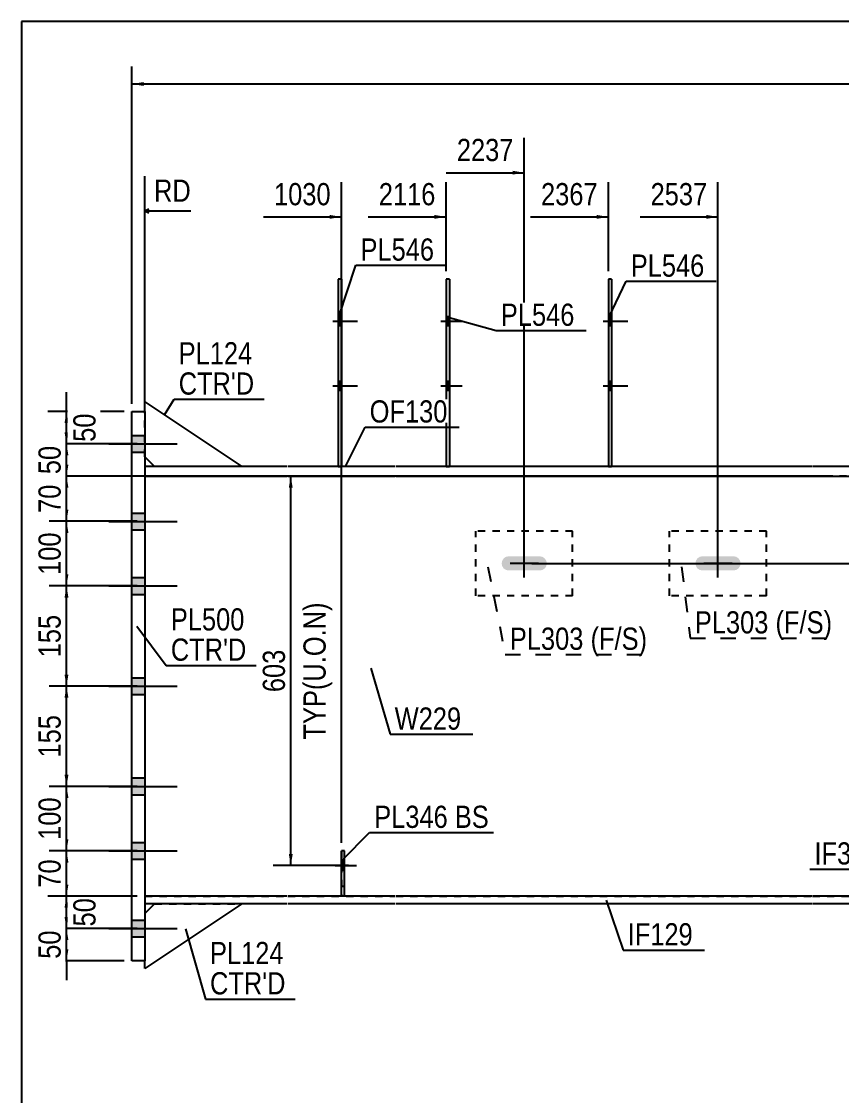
# Model space of a CAD drawing. Header units: millimetres. Extents: x -1017 to -614, y -185 to 92.
# Drawn here: x -1014.3 to -908.4, y -46.5 to 92 of the extents above; entities that cross this region are included whole.
import ezdxf

# ---------------------------------------------------------------- set-up
doc = ezdxf.new("R2010")
doc.units = ezdxf.units.MM
doc.linetypes.add('DXK_LINE_DOT1', pattern=[1.8814, 0.9407, -0.9407])
doc.linetypes.add('DXK_LINE_DOT2', pattern=[3.9198, 1.9599, -1.9599])
doc.styles.add('Arial Narrow', font='ARIALN.TTF', dxfattribs={"height": 0.2})

# ---------------------------------------------------------------- blocks, each defined once
blk = doc.blocks.new('Unknown-624476755-1210')
at = {"color": 5, "linetype": 'Continuous'}
for p, q in [((-614.26, 91.97), (-1014.26, 91.97)), ((-1014.26, 91.97), (-1014.26, -185.03))]:
    blk.add_line(p, q, dxfattribs=at)
blk = doc.blocks.new('Part-624476755-2159 - 1694')
at = {"color": 2, "linetype": 'Continuous'}
for p, q in [((-938.11, 58.75), (-938.53, 58.75)), ((-938.53, 58.75), (-938.53, 34.58)), ((-938.11, 58.75), (-938.11, 34.58))]:
    blk.add_line(p, q, dxfattribs=at)
at = {"color": 7, "linetype": 'DXK_LINE_DOT1'}
blk.add_line((-938.53, 34.58), (-938.11, 34.58), dxfattribs=at)
blk = doc.blocks.new('Part-624476755-1744 - 1694')
at = {"color": 2, "linetype": 'Continuous'}
for p, q in [((-980, 34.58), (-998.33, 34.58)), ((-998.33, 33.33), (-980, 33.33)), ((-966.07, 34.58), (-979.9, 34.58)), ((-979.9, 33.33), (-966.07, 33.33)), ((-912.3, 34.58), (-965.97, 34.58)), ((-965.97, 33.33), (-912.3, 33.33)), ((-890.67, 34.58), (-912.2, 34.58)), ((-912.2, 33.33), (-890.67, 33.33)), ((-876.74, 34.58), (-890.57, 34.58)), ((-890.57, 33.33), (-876.74, 33.33)), ((-863.05, 34.58), (-876.64, 34.58)), ((-876.64, 33.33), (-863.05, 33.33)), ((-857.12, 34.58), (-862.95, 34.58)), ((-862.95, 33.33), (-857.12, 33.33)), ((-857.12, 34.58), (-857.12, 33.33))]:
    blk.add_line(p, q, dxfattribs=at)
at = {"color": 7, "linetype": 'DXK_LINE_DOT1'}
blk.add_line((-998.33, 34.58), (-998.33, 33.33), dxfattribs=at)
blk = doc.blocks.new('Part-624476755-1793 - 1694')
at = {"color": 7, "linetype": 'DXK_LINE_DOT1'}
for p, q in [((-980, 33.33), (-998.33, 33.33)), ((-998.33, 33.33), (-998.33, -20.83)), ((-966.07, 33.33), (-979.9, 33.33)), ((-912.3, 33.33), (-965.97, 33.33)), ((-896.5, 33.33), (-912.2, 33.33)), ((-998.33, -20.83), (-980, -20.83)), ((-979.9, -20.83), (-966.07, -20.83)), ((-965.97, -20.83), (-912.3, -20.83)), ((-912.2, -20.83), (-896.5, -20.83))]:
    blk.add_line(p, q, dxfattribs=at)
at = {"color": 2, "linetype": 'Continuous'}
blk.add_line((-896.5, 33.33), (-896.5, -20.83), dxfattribs=at)
blk = doc.blocks.new('Part-624476755-2266 - 1694')
at = {"color": 2, "linetype": 'Continuous'}
for p, q in [((-985.83, -21.83), (-998.33, -30.17)), ((-997.08, -21.83), (-998.33, -23.08)), ((-998.33, -30.17), (-998.33, -29.17))]:
    blk.add_line(p, q, dxfattribs=at)
at = {"color": 7, "linetype": 'DXK_LINE_DOT1'}
blk.add_line((-997.08, -21.83), (-985.83, -21.83), dxfattribs=at)
blk = doc.blocks.new('Part-624476755-1859 - 1694')
at = {"color": 2, "linetype": 'Continuous'}
for p, q in [((-980, -20.83), (-998.33, -20.83)), ((-980, -21.83), (-998.33, -21.83)), ((-966.07, -20.83), (-979.9, -20.83)), ((-966.07, -21.83), (-979.9, -21.83)), ((-912.3, -20.83), (-965.97, -20.83)), ((-912.3, -21.83), (-965.97, -21.83)), ((-906.37, -20.83), (-912.2, -20.83)), ((-906.37, -21.83), (-912.2, -21.83)), ((-906.37, -20.83), (-906.37, -21.83))]:
    blk.add_line(p, q, dxfattribs=at)
blk = doc.blocks.new('Part-624476755-2232 - 1694')
at = {"color": 2, "linetype": 'Continuous'}
for p, q in [((-1000, 41.67), (-998.33, 41.67)), ((-1000, -29.17), (-1000, 41.67)), ((-998.33, 41.67), (-998.33, -29.17)), ((-998.33, -29.17), (-1000, -29.17))]:
    blk.add_line(p, q, dxfattribs=at)
blk = doc.blocks.new('Part-624476755-2065 - 1694')
at = {"color": 7, "linetype": 'DXK_LINE_DOT1'}
for p, q in [((-943.14, 26.25), (-955.64, 26.25)), ((-955.64, 17.92), (-955.64, 26.25)), ((-943.14, 17.92), (-943.14, 26.25)), ((-943.14, 17.92), (-955.64, 17.92))]:
    blk.add_line(p, q, dxfattribs=at)
blk = doc.blocks.new('Part-624476755-2075 - 1694')
at = {"color": 7, "linetype": 'DXK_LINE_DOT1'}
for p, q in [((-918.14, 26.25), (-930.64, 26.25)), ((-930.64, 17.92), (-930.64, 26.25)), ((-918.14, 17.92), (-918.14, 26.25)), ((-918.14, 17.92), (-930.64, 17.92))]:
    blk.add_line(p, q, dxfattribs=at)
blk = doc.blocks.new('Part-624476755-2117 - 1694')
at = {"color": 2, "linetype": 'Continuous'}
for p, q in [((-972.98, 58.75), (-973.4, 58.75)), ((-973.4, 58.75), (-973.4, 34.58)), ((-972.98, 58.75), (-972.98, 34.58))]:
    blk.add_line(p, q, dxfattribs=at)
at = {"color": 7, "linetype": 'DXK_LINE_DOT1'}
blk.add_line((-973.4, 34.58), (-972.98, 34.58), dxfattribs=at)
blk = doc.blocks.new('Part-624476755-2261 - 1694')
at = {"color": 2, "linetype": 'Continuous'}
for p, q in [((-998.33, 41.67), (-998.33, 42.92)), ((-998.33, 42.92), (-985.83, 34.58)), ((-997.08, 34.58), (-998.33, 35.83))]:
    blk.add_line(p, q, dxfattribs=at)
at = {"color": 7, "linetype": 'DXK_LINE_DOT1'}
for p, q in [((-998.33, 35.83), (-998.33, 41.67)), ((-985.83, 34.58), (-997.08, 34.58))]:
    blk.add_line(p, q, dxfattribs=at)
blk = doc.blocks.new('Part-624476755-2288 - 1694')
at = {"color": 2, "linetype": 'Continuous'}
for p, q in [((-972.98, -20.81), (-972.98, -14.97)), ((-972.57, -14.97), (-972.98, -14.97)), ((-972.57, -20.81), (-972.57, -14.97)), ((-972.98, -20.81), (-972.57, -20.81))]:
    blk.add_line(p, q, dxfattribs=at)
at = {"color": 7, "linetype": 'DXK_LINE_DOT1'}
blk.add_line((-972.98, -19.56), (-972.57, -19.56), dxfattribs=at)
blk = doc.blocks.new('Part-624476755-2310 - 1694')
at = {"color": 7, "linetype": 'DXK_LINE_DOT1'}
for p, q in [((-972.98, -14.97), (-972.98, -20.81)), ((-972.57, -14.97), (-972.98, -14.97)), ((-972.57, -20.81), (-972.57, -14.97)), ((-972.98, -20.81), (-972.57, -20.81))]:
    blk.add_line(p, q, dxfattribs=at)
blk = doc.blocks.new('Bolt-624476755-2373 - 1694')
at = {"linetype": 'Continuous'}
blk.add_hatch(color=3, dxfattribs=at).paths.add_polyline_path([(-952.23, 22.43), (-952.3, 22.08), (-952.23, 21.73), (-952.04, 21.43), (-951.74, 21.24), (-951.39, 21.17), (-947.39, 21.17), (-947.04, 21.24), (-946.74, 21.43), (-946.54, 21.73), (-946.47, 22.08), (-946.54, 22.43), (-946.74, 22.73), (-947.04, 22.93), (-947.39, 23), (-951.39, 23), (-951.74, 22.93), (-952.04, 22.73)])
at = {"color": 3, "linetype": 'Continuous'}
for p, q in [((-949.39, 20.25), (-949.39, 23.92)), ((-947.55, 22.08), (-951.22, 22.08))]:
    blk.add_line(p, q, dxfattribs=at)
blk = doc.blocks.new('Bolt-624476755-2374 - 1694')
at = {"linetype": 'Continuous'}
blk.add_hatch(color=3, dxfattribs=at).paths.add_polyline_path([(-927.23, 22.43), (-927.3, 22.08), (-927.23, 21.73), (-927.04, 21.43), (-926.74, 21.24), (-926.39, 21.17), (-922.39, 21.17), (-922.04, 21.24), (-921.74, 21.43), (-921.54, 21.73), (-921.47, 22.08), (-921.54, 22.43), (-921.74, 22.73), (-922.04, 22.93), (-922.39, 23), (-926.39, 23), (-926.74, 22.93), (-927.04, 22.73)])
at = {"color": 3, "linetype": 'Continuous'}
for p, q in [((-924.39, 20.25), (-924.39, 23.92)), ((-922.55, 22.08), (-926.22, 22.08))]:
    blk.add_line(p, q, dxfattribs=at)
blk = doc.blocks.new('Bolt-624476755-2379 - 1694')
at = {"linetype": 'Continuous'}
for points in [[(-972.98, 52.75), (-972.98, 53.91), (-973.4, 53.91), (-973.4, 52.75)], [(-972.98, 52.75), (-972.98, 53.91), (-973.4, 53.91), (-973.4, 52.75)], [(-972.98, 44.41), (-972.98, 45.58), (-973.4, 45.58), (-973.4, 44.41)], [(-972.98, 44.41), (-972.98, 45.58), (-973.4, 45.58), (-973.4, 44.41)]]:
    blk.add_hatch(color=3, dxfattribs=at).paths.add_polyline_path(points)
at = {"color": 3, "linetype": 'Continuous'}
for p, q in [((-974.07, 53.33), (-970.9, 53.33)), ((-974.07, 53.33), (-970.9, 53.33)), ((-973.4, 53.91), (-972.98, 53.91)), ((-973.4, 53.91), (-972.98, 53.91)), ((-973.4, 52.75), (-972.98, 52.75)), ((-973.4, 52.75), (-972.98, 52.75)), ((-974.07, 45), (-970.9, 45)), ((-974.07, 45), (-970.9, 45)), ((-973.4, 45.58), (-972.98, 45.58)), ((-973.4, 45.58), (-972.98, 45.58)), ((-973.4, 44.41), (-972.98, 44.41)), ((-973.4, 44.41), (-972.98, 44.41))]:
    blk.add_line(p, q, dxfattribs=at)
blk = doc.blocks.new('Bolt-624476755-2384 - 1694')
at = {"linetype": 'Continuous'}
for points in [[(-938.11, 52.75), (-938.11, 53.91), (-938.53, 53.91), (-938.53, 52.75)], [(-938.11, 52.75), (-938.11, 53.91), (-938.53, 53.91), (-938.53, 52.75)], [(-938.11, 44.41), (-938.11, 45.58), (-938.53, 45.58), (-938.53, 44.41)], [(-938.11, 44.41), (-938.11, 45.58), (-938.53, 45.58), (-938.53, 44.41)]]:
    blk.add_hatch(color=3, dxfattribs=at).paths.add_polyline_path(points)
at = {"color": 3, "linetype": 'Continuous'}
for p, q in [((-939.2, 53.33), (-936.03, 53.33)), ((-939.2, 53.33), (-936.03, 53.33)), ((-938.53, 53.91), (-938.11, 53.91)), ((-938.53, 53.91), (-938.11, 53.91)), ((-938.53, 52.75), (-938.11, 52.75)), ((-938.53, 52.75), (-938.11, 52.75)), ((-939.2, 45), (-936.03, 45)), ((-939.2, 45), (-936.03, 45)), ((-938.53, 45.58), (-938.11, 45.58)), ((-938.53, 45.58), (-938.11, 45.58)), ((-938.53, 44.41), (-938.11, 44.41)), ((-938.53, 44.41), (-938.11, 44.41))]:
    blk.add_line(p, q, dxfattribs=at)
blk = doc.blocks.new('Bolt-624476755-2387 - 1694')
at = {"linetype": 'Continuous'}
for points in [[(-1000, 38.58), (-1000, 36.42), (-998.33, 36.42), (-998.33, 38.58)], [(-1000, 38.58), (-1000, 36.42), (-998.33, 36.42), (-998.33, 38.58)], [(-1000, 28.58), (-1000, 26.42), (-998.33, 26.42), (-998.33, 28.58)], [(-1000, 28.58), (-1000, 26.42), (-998.33, 26.42), (-998.33, 28.58)], [(-1000, 20.25), (-1000, 18.08), (-998.33, 18.08), (-998.33, 20.25)], [(-1000, 20.25), (-1000, 18.08), (-998.33, 18.08), (-998.33, 20.25)], [(-1000, 7.33), (-1000, 5.17), (-998.33, 5.17), (-998.33, 7.33)], [(-1000, 7.33), (-1000, 5.17), (-998.33, 5.17), (-998.33, 7.33)], [(-1000, -5.58), (-1000, -7.75), (-998.33, -7.75), (-998.33, -5.58)], [(-1000, -5.58), (-1000, -7.75), (-998.33, -7.75), (-998.33, -5.58)], [(-1000, -13.92), (-1000, -16.08), (-998.33, -16.08), (-998.33, -13.92)], [(-1000, -13.92), (-1000, -16.08), (-998.33, -16.08), (-998.33, -13.92)], [(-1000, -23.92), (-1000, -26.08), (-998.33, -26.08), (-998.33, -23.92)], [(-1000, -23.92), (-1000, -26.08), (-998.33, -26.08), (-998.33, -23.92)]]:
    blk.add_hatch(color=3, dxfattribs=at).paths.add_polyline_path(points)
at = {"color": 3, "linetype": 'Continuous'}
for p, q in [((-1002.99, 37.5), (-994.17, 37.5)), ((-1002.99, 37.5), (-994.17, 37.5)), ((-1000, 38.58), (-998.33, 38.58)), ((-1000, 38.58), (-998.33, 38.58)), ((-1000, 36.42), (-998.33, 36.42)), ((-1000, 36.42), (-998.33, 36.42)), ((-1000, 28.58), (-998.33, 28.58)), ((-1000, 28.58), (-998.33, 28.58)), ((-1002.99, 27.5), (-994.17, 27.5)), ((-1002.99, 27.5), (-994.17, 27.5)), ((-1000, 26.42), (-998.33, 26.42)), ((-1000, 26.42), (-998.33, 26.42)), ((-1000, 20.25), (-998.33, 20.25)), ((-1000, 20.25), (-998.33, 20.25)), ((-1002.99, 19.17), (-994.17, 19.17)), ((-1002.99, 19.17), (-994.17, 19.17)), ((-1000, 18.08), (-998.33, 18.08)), ((-1000, 18.08), (-998.33, 18.08)), ((-1000, 7.33), (-998.33, 7.33)), ((-1000, 7.33), (-998.33, 7.33)), ((-1002.99, 6.25), (-994.17, 6.25)), ((-1002.99, 6.25), (-994.17, 6.25)), ((-1000, 5.17), (-998.33, 5.17)), ((-1000, 5.17), (-998.33, 5.17)), ((-1002.99, -6.67), (-994.17, -6.67)), ((-1002.99, -6.67), (-994.17, -6.67)), ((-1000, -5.58), (-998.33, -5.58)), ((-1000, -5.58), (-998.33, -5.58)), ((-1000, -7.75), (-998.33, -7.75)), ((-1000, -7.75), (-998.33, -7.75)), ((-1002.99, -15), (-994.17, -15)), ((-1002.99, -15), (-994.17, -15)), ((-1000, -13.92), (-998.33, -13.92)), ((-1000, -13.92), (-998.33, -13.92)), ((-1000, -16.08), (-998.33, -16.08)), ((-1000, -16.08), (-998.33, -16.08)), ((-1000, -23.92), (-998.33, -23.92)), ((-1000, -23.92), (-998.33, -23.92)), ((-1002.99, -25), (-994.17, -25)), ((-1002.99, -25), (-994.17, -25)), ((-1000, -26.08), (-998.33, -26.08)), ((-1000, -26.08), (-998.33, -26.08))]:
    blk.add_line(p, q, dxfattribs=at)
blk = doc.blocks.new('Bolt-624476755-2388 - 1694')
at = {"linetype": 'Continuous'}
blk.add_hatch(color=3, dxfattribs=at).paths.add_polyline_path([(-972.57, -17.47), (-972.57, -16.31), (-972.98, -16.31), (-972.98, -17.47)])
at = {"color": 3, "linetype": 'Continuous'}
for p, q in [((-972.98, -16.31), (-972.57, -16.31)), ((-973.78, -16.89), (-971.03, -16.89)), ((-972.98, -17.47), (-972.57, -17.47))]:
    blk.add_line(p, q, dxfattribs=at)
blk = doc.blocks.new('Bolt-624476755-2389 - 1694')
at = {"color": 3, "linetype": 'DXK_LINE_DOT2'}
for p, q in [((-972.98, -16.31), (-972.57, -16.31)), ((-973.78, -16.89), (-971.03, -16.89)), ((-972.98, -17.47), (-972.57, -17.47))]:
    blk.add_line(p, q, dxfattribs=at)
blk = doc.blocks.new('Part-624476755-2463 - 1694')
at = {"color": 2, "linetype": 'Continuous'}
for p, q in [((-959.05, 58.75), (-959.47, 58.75)), ((-959.47, 58.75), (-959.47, 34.58)), ((-959.05, 58.75), (-959.05, 34.58))]:
    blk.add_line(p, q, dxfattribs=at)
at = {"color": 7, "linetype": 'DXK_LINE_DOT1'}
blk.add_line((-959.47, 34.58), (-959.05, 34.58), dxfattribs=at)
blk = doc.blocks.new('Bolt-624476755-2464 - 1694')
at = {"linetype": 'Continuous'}
for points in [[(-959.05, 52.75), (-959.05, 53.91), (-959.47, 53.91), (-959.47, 52.75)], [(-959.05, 52.75), (-959.05, 53.91), (-959.47, 53.91), (-959.47, 52.75)], [(-959.05, 44.41), (-959.05, 45.58), (-959.47, 45.58), (-959.47, 44.41)], [(-959.05, 44.41), (-959.05, 45.58), (-959.47, 45.58), (-959.47, 44.41)]]:
    blk.add_hatch(color=3, dxfattribs=at).paths.add_polyline_path(points)
at = {"color": 3, "linetype": 'Continuous'}
for p, q in [((-960.13, 53.33), (-957.38, 53.33)), ((-960.13, 53.33), (-957.38, 53.33)), ((-959.47, 53.91), (-959.05, 53.91)), ((-959.47, 53.91), (-959.05, 53.91)), ((-959.47, 52.75), (-959.05, 52.75)), ((-959.47, 52.75), (-959.05, 52.75)), ((-960.13, 45), (-957.38, 45)), ((-960.13, 45), (-957.38, 45)), ((-959.47, 45.58), (-959.05, 45.58)), ((-959.47, 45.58), (-959.05, 45.58)), ((-959.47, 44.41), (-959.05, 44.41)), ((-959.47, 44.41), (-959.05, 44.41))]:
    blk.add_line(p, q, dxfattribs=at)
blk = doc.blocks.new('StraightDimension-624476755-3074 - 1694')
at = {"linetype": 'Continuous'}
for points in [[(-1008.7, 31.83), (-1008.45, 33.33), (-1008.2, 31.83)], [(-1008.2, 29.01), (-1008.45, 27.51), (-1008.7, 29.01)]]:
    blk.add_hatch(color=7, dxfattribs=at).paths.add_polyline_path(points)
at = {"color": 7, "linetype": 'Continuous'}
for p, q in [((-909.59, 33.33), (-1010.7, 33.33)), ((-1008.45, 27.51), (-1008.45, 33.33)), ((-999.33, 27.51), (-1010.7, 27.51))]:
    blk.add_line(p, q, dxfattribs=at)
at = {"color": 0}
blk.add_wipeout([(-1008.6, 32.85), (-1012.8, 32.85), (-1012.8, 27.99), (-1008.6, 27.99)], dxfattribs=at)
at = {"color": 3, "style": 'Arial Narrow'}
blk.add_text('70', height=2.863, rotation=90.0002, dxfattribs=at).set_placement((-1009.2, 28.59))
blk = doc.blocks.new('StraightDimension-624476755-9645 - 1694')
at = {"linetype": 'Continuous'}
blk.add_hatch(color=7, dxfattribs=at).paths.add_polyline_path([(-974.48, 67.02), (-972.98, 66.77), (-974.48, 66.52)])
at = {"color": 7, "linetype": 'Continuous'}
for p, q in [((-972.98, -13.97), (-972.98, 71.27)), ((-983.05, 66.77), (-972.98, 66.77))]:
    blk.add_line(p, q, dxfattribs=at)
at = {"color": 0, "linetype": 'Continuous'}
blk.add_wipeout([(-991.8, 68.12), (-991.8, 72.32), (-997.75, 72.32), (-997.75, 68.12)], dxfattribs=at)
at = {"color": 7, "linetype": 'Continuous'}
for p, q in [((-998.33, 42.67), (-998.33, 72.02)), ((-997.83, 67.77), (-998.33, 67.52)), ((-997.83, 67.27), (-998.33, 67.52)), ((-992.4, 67.52), (-998.33, 67.52))]:
    blk.add_line(p, q, dxfattribs=at)
at = {"color": 3, "linetype": 'Continuous', "style": 'Arial Narrow'}
blk.add_text('RD', height=2.863, dxfattribs=at).set_placement((-997.15, 68.72))
at = {"color": 0}
blk.add_wipeout([(-973.76, 67.67), (-973.76, 71.87), (-982.27, 71.87), (-982.27, 67.67)], dxfattribs=at)
at = {"color": 3, "style": 'Arial Narrow'}
blk.add_text('1030', height=2.863, dxfattribs=at).set_placement((-981.67, 68.27))
blk = doc.blocks.new('StraightDimension-624476755-3030 - 1694')
at = {"linetype": 'Continuous'}
for points in [[(-1008.7, 4.75), (-1008.45, 6.25), (-1008.2, 4.75)], [(-1008.2, -5.17), (-1008.45, -6.67), (-1008.7, -5.17)]]:
    blk.add_hatch(color=7, dxfattribs=at).paths.add_polyline_path(points)
at = {"color": 7, "linetype": 'Continuous'}
for p, q in [((-999.33, 6.25), (-1010.7, 6.25)), ((-1008.45, -6.67), (-1008.45, 6.25)), ((-999.33, -6.67), (-1010.7, -6.67))]:
    blk.add_line(p, q, dxfattribs=at)
at = {"color": 0}
blk.add_wipeout([(-1008.6, 3.13), (-1012.8, 3.13), (-1012.8, -3.55), (-1008.6, -3.55)], dxfattribs=at)
at = {"color": 3, "style": 'Arial Narrow'}
blk.add_text('155', height=2.863, rotation=90.0002, dxfattribs=at).set_placement((-1009.2, -2.95))
blk = doc.blocks.new('StraightDimension-624476755-3122 - 1694')
at = {"linetype": 'Continuous'}
for points in [[(-1008.7, -22.33), (-1008.45, -20.83), (-1008.2, -22.33)], [(-1008.2, -23.5), (-1008.45, -25), (-1008.7, -23.5)]]:
    blk.add_hatch(color=7, dxfattribs=at).paths.add_polyline_path(points)
at = {"color": 7, "linetype": 'Continuous'}
for p, q in [((-999.33, -20.83), (-1010.85, -20.83)), ((-1008.45, -25), (-1008.45, -20.83)), ((-999.33, -25), (-1010.85, -25))]:
    blk.add_line(p, q, dxfattribs=at)
at = {"color": 0}
blk.add_wipeout([(-1004.1, -20.49), (-1008.3, -20.49), (-1008.3, -25.34), (-1004.1, -25.34)], dxfattribs=at)
at = {"color": 3, "style": 'Arial Narrow'}
blk.add_text('50', height=2.863, rotation=90.0002, dxfattribs=at).set_placement((-1004.7, -24.74))
blk = doc.blocks.new('StraightDimension-624476755-2997 - 1694')
at = {"linetype": 'Continuous'}
for points in [[(-1008.7, 40.17), (-1008.45, 41.67), (-1008.2, 40.17)], [(-1008.2, 39), (-1008.45, 37.5), (-1008.7, 39)]]:
    blk.add_hatch(color=7, dxfattribs=at).paths.add_polyline_path(points)
at = {"color": 7, "linetype": 'Continuous'}
for p, q in [((-1001, 41.67), (-1010.85, 41.67)), ((-1008.45, 37.5), (-1008.45, 41.67)), ((-999.33, 37.5), (-1010.85, 37.5))]:
    blk.add_line(p, q, dxfattribs=at)
at = {"color": 0}
blk.add_wipeout([(-1004.1, 42.01), (-1008.3, 42.01), (-1008.3, 37.16), (-1004.1, 37.16)], dxfattribs=at)
at = {"color": 7, "linetype": 'Continuous'}
blk.add_line((-1008.45, 41.67), (-1008.45, 44.17), dxfattribs=at)
at = {"color": 3, "style": 'Arial Narrow'}
blk.add_text('50', height=2.863, rotation=90.0002, dxfattribs=at).set_placement((-1004.7, 37.76))
blk = doc.blocks.new('StraightDimension-624476755-3014 - 1694')
at = {"linetype": 'Continuous'}
for points in [[(-1008.7, -16.5), (-1008.45, -15), (-1008.2, -16.5)], [(-1008.2, -19.33), (-1008.45, -20.83), (-1008.7, -19.33)]]:
    blk.add_hatch(color=7, dxfattribs=at).paths.add_polyline_path(points)
at = {"color": 7, "linetype": 'Continuous'}
for p, q in [((-999.33, -15), (-1010.7, -15)), ((-1008.45, -20.83), (-1008.45, -15)), ((-999.33, -20.83), (-1010.7, -20.83))]:
    blk.add_line(p, q, dxfattribs=at)
at = {"color": 0}
blk.add_wipeout([(-1008.6, -15.49), (-1012.8, -15.49), (-1012.8, -20.34), (-1008.6, -20.34)], dxfattribs=at)
at = {"color": 3, "style": 'Arial Narrow'}
blk.add_text('70', height=2.863, rotation=90.0002, dxfattribs=at).set_placement((-1009.2, -19.74))
blk = doc.blocks.new('StraightDimension-624476755-3021 - 1694')
at = {"linetype": 'Continuous'}
for points in [[(-1008.7, -8.17), (-1008.45, -6.67), (-1008.2, -8.17)], [(-1008.2, -13.5), (-1008.45, -15), (-1008.7, -13.5)]]:
    blk.add_hatch(color=7, dxfattribs=at).paths.add_polyline_path(points)
at = {"color": 7, "linetype": 'Continuous'}
for p, q in [((-999.33, -6.67), (-1010.7, -6.67)), ((-1008.45, -15), (-1008.45, -6.67)), ((-999.33, -15), (-1010.7, -15))]:
    blk.add_line(p, q, dxfattribs=at)
at = {"color": 0}
blk.add_wipeout([(-1008.6, -7.49), (-1012.8, -7.49), (-1012.8, -14.17), (-1008.6, -14.17)], dxfattribs=at)
at = {"color": 3, "style": 'Arial Narrow'}
blk.add_text('100', height=2.863, rotation=90.0002, dxfattribs=at).set_placement((-1009.2, -13.57))
blk = doc.blocks.new('StraightDimension-624476755-3047 - 1694')
at = {"linetype": 'Continuous'}
for points in [[(-1008.7, 17.67), (-1008.45, 19.17), (-1008.2, 17.67)], [(-1008.2, 7.75), (-1008.45, 6.25), (-1008.7, 7.75)]]:
    blk.add_hatch(color=7, dxfattribs=at).paths.add_polyline_path(points)
at = {"color": 7, "linetype": 'Continuous'}
for p, q in [((-999.33, 19.17), (-1010.7, 19.17)), ((-1008.45, 6.25), (-1008.45, 19.17)), ((-999.33, 6.25), (-1010.7, 6.25))]:
    blk.add_line(p, q, dxfattribs=at)
at = {"color": 0}
blk.add_wipeout([(-1008.6, 16.05), (-1012.8, 16.05), (-1012.8, 9.37), (-1008.6, 9.37)], dxfattribs=at)
at = {"color": 3, "style": 'Arial Narrow'}
blk.add_text('155', height=2.863, rotation=90.0002, dxfattribs=at).set_placement((-1009.2, 9.97))
blk = doc.blocks.new('StraightDimension-624476755-3064 - 1694')
at = {"linetype": 'Continuous'}
for points in [[(-1008.7, 26.01), (-1008.45, 27.51), (-1008.2, 26.01)], [(-1008.2, 20.67), (-1008.45, 19.17), (-1008.7, 20.67)]]:
    blk.add_hatch(color=7, dxfattribs=at).paths.add_polyline_path(points)
at = {"color": 7, "linetype": 'Continuous'}
for p, q in [((-999.33, 27.51), (-1010.7, 27.51)), ((-1008.45, 19.17), (-1008.45, 27.51)), ((-999.33, 19.17), (-1010.7, 19.17))]:
    blk.add_line(p, q, dxfattribs=at)
at = {"color": 0}
blk.add_wipeout([(-1008.6, 26.68), (-1012.8, 26.68), (-1012.8, 20), (-1008.6, 20)], dxfattribs=at)
at = {"color": 3, "style": 'Arial Narrow'}
blk.add_text('100', height=2.863, rotation=90.0002, dxfattribs=at).set_placement((-1009.2, 20.6))
blk = doc.blocks.new('StraightDimension-624476755-3085 - 1694')
at = {"linetype": 'Continuous'}
for points in [[(-1008.7, 36), (-1008.45, 37.5), (-1008.2, 36)], [(-1008.2, 34.83), (-1008.45, 33.33), (-1008.7, 34.83)]]:
    blk.add_hatch(color=7, dxfattribs=at).paths.add_polyline_path(points)
at = {"color": 7, "linetype": 'Continuous'}
for p, q in [((-999.33, 37.5), (-1010.7, 37.5)), ((-1008.45, 33.33), (-1008.45, 37.5)), ((-909.59, 33.33), (-1010.7, 33.33))]:
    blk.add_line(p, q, dxfattribs=at)
at = {"color": 0}
blk.add_wipeout([(-1008.6, 37.85), (-1012.8, 37.85), (-1012.8, 32.99), (-1008.6, 32.99)], dxfattribs=at)
at = {"color": 3, "style": 'Arial Narrow'}
blk.add_text('50', height=2.863, rotation=90.0002, dxfattribs=at).set_placement((-1009.2, 33.59))
blk = doc.blocks.new('StraightDimension-624476755-3105 - 1694')
at = {"linetype": 'Continuous'}
for points in [[(-1008.7, -26.5), (-1008.45, -25), (-1008.2, -26.5)], [(-1008.2, -27.67), (-1008.45, -29.17), (-1008.7, -27.67)]]:
    blk.add_hatch(color=7, dxfattribs=at).paths.add_polyline_path(points)
at = {"color": 7, "linetype": 'Continuous'}
for p, q in [((-999.33, -25), (-1010.7, -25)), ((-1008.45, -29.17), (-1008.45, -25)), ((-1001, -29.17), (-1010.7, -29.17))]:
    blk.add_line(p, q, dxfattribs=at)
at = {"color": 0}
blk.add_wipeout([(-1008.6, -24.65), (-1012.8, -24.65), (-1012.8, -29.51), (-1008.6, -29.51)], dxfattribs=at)
at = {"color": 7, "linetype": 'Continuous'}
blk.add_line((-1008.45, -29.17), (-1008.45, -31.67), dxfattribs=at)
at = {"color": 3, "style": 'Arial Narrow'}
blk.add_text('50', height=2.863, rotation=90.0002, dxfattribs=at).set_placement((-1009.2, -28.91))
blk = doc.blocks.new('StraightDimension-624476755-3138 - 1694')
at = {"linetype": 'Continuous'}
for points in [[(-979.76, 31.83), (-979.51, 33.33), (-979.26, 31.83)], [(-979.26, -15.39), (-979.51, -16.89), (-979.76, -15.39)]]:
    blk.add_hatch(color=7, dxfattribs=at).paths.add_polyline_path(points)
at = {"color": 7, "linetype": 'Continuous'}
for p, q in [((-972.05, 33.33), (-981.76, 33.33)), ((-979.51, -16.89), (-979.51, 33.33)), ((-972.05, -16.89), (-981.76, -16.89))]:
    blk.add_line(p, q, dxfattribs=at)
at = {"color": 0, "linetype": 'Continuous'}
blk.add_wipeout([(-974.41, 17.67), (-978.61, 17.67), (-978.61, -1.23), (-974.41, -1.23)], dxfattribs=at)
at = {"color": 3, "linetype": 'Continuous', "style": 'Arial Narrow'}
blk.add_text('TYP(U.O.N)', height=2.863, rotation=90.0002, dxfattribs=at).set_placement((-975.01, -0.63))
at = {"color": 0}
blk.add_wipeout([(-979.66, 11.56), (-983.86, 11.56), (-983.86, 4.88), (-979.66, 4.88)], dxfattribs=at)
at = {"color": 3, "style": 'Arial Narrow'}
blk.add_text('603', height=2.863, rotation=90.0002, dxfattribs=at).set_placement((-980.26, 5.48))
blk = doc.blocks.new('StraightDimension-624476755-3151 - 1694')
at = {"linetype": 'Continuous'}
for points in [[(-901.75, 31.83), (-901.5, 33.33), (-901.25, 31.83)], [(-901.25, 23.58), (-901.5, 22.08), (-901.75, 23.58)]]:
    blk.add_hatch(color=7, dxfattribs=at).paths.add_polyline_path(points)
at = {"color": 7, "linetype": 'Continuous'}
for p, q in [((-914.66, 33.33), (-899.1, 33.33)), ((-901.5, 22.08), (-901.5, 33.33)), ((-948.39, 22.08), (-899.1, 22.08))]:
    blk.add_line(p, q, dxfattribs=at)
at = {"color": 0}
blk.add_wipeout([(-901.65, 31.05), (-905.85, 31.05), (-905.85, 24.37), (-901.65, 24.37)], dxfattribs=at)
at = {"color": 3, "style": 'Arial Narrow'}
blk.add_text('135', height=2.863, rotation=90.0002, dxfattribs=at).set_placement((-902.25, 24.97))
blk = doc.blocks.new('StraightDimension-624476755-9643 - 1694')
at = {"linetype": 'Continuous'}
blk.add_hatch(color=7, dxfattribs=at).paths.add_polyline_path([(-950.89, 72.72), (-949.39, 72.47), (-950.89, 72.22)])
at = {"color": 7, "linetype": 'Continuous'}
for p, q in [((-949.39, 23.08), (-949.39, 76.97)), ((-959.45, 72.47), (-949.39, 72.47))]:
    blk.add_line(p, q, dxfattribs=at)
at = {"color": 0}
blk.add_wipeout([(-950.16, 73.37), (-950.16, 77.57), (-958.68, 77.57), (-958.68, 73.37)], dxfattribs=at)
at = {"color": 3, "style": 'Arial Narrow'}
blk.add_text('2237', height=2.863, dxfattribs=at).set_placement((-958.08, 73.97))
blk = doc.blocks.new('StraightDimension-624476755-9477 - 1694')
at = {"linetype": 'Continuous'}
blk.add_hatch(color=7, dxfattribs=at).paths.add_polyline_path([(-998.5, 83.66), (-1000, 83.91), (-998.5, 84.16)])
at = {"color": 7, "linetype": 'Continuous'}
for p, q in [((-1000, 42.67), (-1000, 86.16)), ((-1000, 83.91), (-631.85, 83.91))]:
    blk.add_line(p, q, dxfattribs=at)
blk = doc.blocks.new('StraightDimension-624476755-9641 - 1694')
at = {"linetype": 'Continuous'}
blk.add_hatch(color=7, dxfattribs=at).paths.add_polyline_path([(-925.89, 67.02), (-924.39, 66.77), (-925.89, 66.52)])
at = {"color": 7, "linetype": 'Continuous'}
for p, q in [((-924.39, 23.08), (-924.39, 71.27)), ((-934.45, 66.77), (-924.39, 66.77))]:
    blk.add_line(p, q, dxfattribs=at)
at = {"color": 0}
blk.add_wipeout([(-925.16, 67.67), (-925.16, 71.87), (-933.68, 71.87), (-933.68, 67.67)], dxfattribs=at)
at = {"color": 3, "style": 'Arial Narrow'}
blk.add_text('2537', height=2.863, dxfattribs=at).set_placement((-933.08, 68.27))
blk = doc.blocks.new('StraightDimension-624476755-9642 - 1694')
at = {"linetype": 'Continuous'}
blk.add_hatch(color=7, dxfattribs=at).paths.add_polyline_path([(-940.03, 67.02), (-938.53, 66.77), (-940.03, 66.52)])
at = {"color": 7, "linetype": 'Continuous'}
for p, q in [((-938.53, 59.75), (-938.53, 71.27)), ((-948.59, 66.77), (-938.53, 66.77))]:
    blk.add_line(p, q, dxfattribs=at)
at = {"color": 0}
blk.add_wipeout([(-939.3, 67.67), (-939.3, 71.87), (-947.82, 71.87), (-947.82, 67.67)], dxfattribs=at)
at = {"color": 3, "style": 'Arial Narrow'}
blk.add_text('2367', height=2.863, dxfattribs=at).set_placement((-947.22, 68.27))
blk = doc.blocks.new('StraightDimension-624476755-9644 - 1694')
at = {"linetype": 'Continuous'}
blk.add_hatch(color=7, dxfattribs=at).paths.add_polyline_path([(-960.97, 67.02), (-959.47, 66.77), (-960.97, 66.52)])
at = {"color": 7, "linetype": 'Continuous'}
for p, q in [((-959.47, 59.75), (-959.47, 71.27)), ((-969.53, 66.77), (-959.47, 66.77))]:
    blk.add_line(p, q, dxfattribs=at)
at = {"color": 0}
blk.add_wipeout([(-960.24, 67.67), (-960.24, 71.87), (-968.75, 71.87), (-968.75, 67.67)], dxfattribs=at)
at = {"color": 3, "style": 'Arial Narrow'}
blk.add_text('2116', height=2.863, dxfattribs=at).set_placement((-968.15, 68.27))
blk = doc.blocks.new('Mark-624476755-1740 - 1694')
at = {"color": 0}
blk.add_wipeout([(-959.28, 40.25), (-959.28, 43.25), (-969.33, 43.25), (-969.33, 40.25)], dxfattribs=at)
blk.add_wipeout([(-959.28, 40.25), (-959.28, 43.25), (-969.33, 43.25), (-969.33, 40.25)], dxfattribs=at)
at = {"color": 7, "linetype": 'Continuous'}
for p, q in [((-972.43, 34.58), (-969.93, 39.65)), ((-969.93, 39.65), (-957.78, 39.65))]:
    blk.add_line(p, q, dxfattribs=at)
at = {"color": 3, "style": 'Arial Narrow'}
blk.add_text('OF130', height=2.863, dxfattribs=at).set_placement((-969.33, 40.25))
blk = doc.blocks.new('Mark-624476755-1789 - 1694')
at = {"color": 0}
blk.add_wipeout([(-957.51, 0.64), (-957.51, 3.64), (-966.1, 3.64), (-966.1, 0.64)], dxfattribs=at)
blk.add_wipeout([(-957.51, 0.64), (-957.51, 3.64), (-966.1, 3.64), (-966.1, 0.64)], dxfattribs=at)
at = {"color": 7, "linetype": 'Continuous'}
for p, q in [((-969.2, 8.57), (-966.7, 0.04)), ((-966.7, 0.04), (-956.01, 0.04))]:
    blk.add_line(p, q, dxfattribs=at)
at = {"color": 3, "style": 'Arial Narrow'}
blk.add_text('W229', height=2.863, dxfattribs=at).set_placement((-966.1, 0.64))
blk = doc.blocks.new('Mark-624476755-2228 - 1694')
at = {"color": 0}
for points in [[(-985.47, 13.43), (-985.47, 16.43), (-994.98, 16.43), (-994.98, 13.43)], [(-985.22, 9.53), (-985.22, 12.53), (-994.98, 12.53), (-994.98, 9.53)]]:
    blk.add_wipeout(points, dxfattribs=at)
for points in [[(-985.47, 13.43), (-985.47, 16.43), (-994.98, 16.43), (-994.98, 13.43)], [(-985.22, 9.53), (-985.22, 12.53), (-994.98, 12.53), (-994.98, 9.53)]]:
    blk.add_wipeout(points, dxfattribs=at)
at = {"color": 7, "linetype": 'Continuous'}
for p, q in [((-999.38, 13.99), (-995.58, 8.93)), ((-995.58, 8.93), (-983.97, 8.93))]:
    blk.add_line(p, q, dxfattribs=at)
at = {"color": 3, "style": 'Arial Narrow'}
blk.add_text('PL500', height=2.863, dxfattribs=at).set_placement((-994.98, 13.43))
at = {"color": 1, "style": 'Arial Narrow'}
blk.add_text("CTR'D", height=2.863, dxfattribs=at).set_placement((-994.98, 9.53))
blk = doc.blocks.new('Mark-624476755-1811 - 1694')
at = {"color": 7, "linetype": 'Continuous'}
blk.add_line((-898.5, -20.89), (-902.04, -17.35), dxfattribs=at)
at = {"color": 0}
blk.add_wipeout([(-903.54, -16.75), (-903.54, -13.75), (-911.94, -13.75), (-911.94, -16.75)], dxfattribs=at)
blk.add_wipeout([(-903.54, -16.75), (-903.54, -13.75), (-911.94, -13.75), (-911.94, -16.75)], dxfattribs=at)
at = {"color": 7, "linetype": 'Continuous'}
blk.add_line((-912.54, -17.35), (-902.04, -17.35), dxfattribs=at)
at = {"color": 3, "style": 'Arial Narrow'}
blk.add_text('IF308', height=2.863, dxfattribs=at).set_placement((-911.94, -16.75))
blk = doc.blocks.new('Mark-624476755-1855 - 1694')
at = {"color": 0}
blk.add_wipeout([(-927.63, -27.18), (-927.63, -24.18), (-936.04, -24.18), (-936.04, -27.18)], dxfattribs=at)
blk.add_wipeout([(-927.63, -27.18), (-927.63, -24.18), (-936.04, -24.18), (-936.04, -27.18)], dxfattribs=at)
at = {"color": 7, "linetype": 'Continuous'}
for p, q in [((-938.81, -21.36), (-936.64, -27.78)), ((-936.64, -27.78), (-926.13, -27.78))]:
    blk.add_line(p, q, dxfattribs=at)
at = {"color": 3, "style": 'Arial Narrow'}
blk.add_text('IF129', height=2.863, dxfattribs=at).set_placement((-936.04, -27.18))
blk = doc.blocks.new('Mark-624476755-2113 - 1694')
at = {"color": 0}
blk.add_wipeout([(-961.01, 61.13), (-961.01, 64.13), (-970.51, 64.13), (-970.51, 61.13)], dxfattribs=at)
blk.add_wipeout([(-961.01, 61.13), (-961.01, 64.13), (-970.51, 64.13), (-970.51, 61.13)], dxfattribs=at)
at = {"color": 7, "linetype": 'Continuous'}
for p, q in [((-973.29, 53.89), (-971.11, 60.53)), ((-971.11, 60.53), (-959.51, 60.53))]:
    blk.add_line(p, q, dxfattribs=at)
at = {"color": 3, "style": 'Arial Narrow'}
blk.add_text('PL546', height=2.863, dxfattribs=at).set_placement((-970.51, 61.13))
blk = doc.blocks.new('Mark-624476755-2061 - 1694')
at = {"color": 0}
for points in [[(-941.73, 10.94), (-941.73, 13.94), (-951.24, 13.94), (-951.24, 10.94)], [(-933.54, 10.94), (-933.54, 13.94), (-940.83, 13.94), (-940.83, 10.94)]]:
    blk.add_wipeout(points, dxfattribs=at)
for points in [[(-941.73, 10.94), (-941.73, 13.94), (-951.24, 13.94), (-951.24, 10.94)], [(-933.54, 10.94), (-933.54, 13.94), (-940.83, 13.94), (-940.83, 10.94)]]:
    blk.add_wipeout(points, dxfattribs=at)
at = {"color": 7, "linetype": 'DXK_LINE_DOT2'}
for p, q in [((-954.08, 21.65), (-951.84, 10.34)), ((-951.84, 10.34), (-932.94, 10.34))]:
    blk.add_line(p, q, dxfattribs=at)
at = {"color": 3, "style": 'Arial Narrow'}
for s, p in [('(F/', (-940.83, 10.94)), ('S)', (-936.82, 10.94)), ('PL303', (-951.24, 10.94))]:
    blk.add_text(s, height=2.863, dxfattribs=at).set_placement(p)
blk = doc.blocks.new('Mark-624476755-2257 - 1694')
at = {"color": 0}
for points in [[(-984.46, 47.75), (-984.46, 50.75), (-993.97, 50.75), (-993.97, 47.75)], [(-984.21, 43.85), (-984.21, 46.85), (-993.97, 46.85), (-993.97, 43.85)]]:
    blk.add_wipeout(points, dxfattribs=at)
for points in [[(-984.46, 47.75), (-984.46, 50.75), (-993.97, 50.75), (-993.97, 47.75)], [(-984.21, 43.85), (-984.21, 46.85), (-993.97, 46.85), (-993.97, 43.85)]]:
    blk.add_wipeout(points, dxfattribs=at)
at = {"color": 7, "linetype": 'Continuous'}
for p, q in [((-995.81, 41.23), (-994.57, 43.25)), ((-994.57, 43.25), (-982.96, 43.25))]:
    blk.add_line(p, q, dxfattribs=at)
at = {"color": 3, "style": 'Arial Narrow'}
blk.add_text('PL124', height=2.863, dxfattribs=at).set_placement((-993.97, 47.75))
at = {"color": 1, "style": 'Arial Narrow'}
blk.add_text("CTR'D", height=2.863, dxfattribs=at).set_placement((-993.97, 43.85))
blk = doc.blocks.new('Mark-624476755-2262 - 1694')
at = {"color": 0}
for points in [[(-980.43, -29.6), (-980.43, -26.6), (-989.93, -26.6), (-989.93, -29.6)], [(-980.18, -33.5), (-980.18, -30.5), (-989.93, -30.5), (-989.93, -33.5)]]:
    blk.add_wipeout(points, dxfattribs=at)
for points in [[(-980.43, -29.6), (-980.43, -26.6), (-989.93, -26.6), (-989.93, -29.6)], [(-980.18, -33.5), (-980.18, -30.5), (-989.93, -30.5), (-989.93, -33.5)]]:
    blk.add_wipeout(points, dxfattribs=at)
at = {"color": 7, "linetype": 'Continuous'}
for p, q in [((-993.11, -25.04), (-990.53, -34.1)), ((-990.53, -34.1), (-978.93, -34.1))]:
    blk.add_line(p, q, dxfattribs=at)
at = {"color": 3, "style": 'Arial Narrow'}
blk.add_text('PL124', height=2.863, dxfattribs=at).set_placement((-989.93, -29.6))
at = {"color": 1, "style": 'Arial Narrow'}
blk.add_text("CTR'D", height=2.863, dxfattribs=at).set_placement((-989.93, -33.5))
blk = doc.blocks.new('Mark-624476755-2071 - 1694')
at = {"color": 0}
for points in [[(-917.87, 13.05), (-917.87, 16.05), (-927.37, 16.05), (-927.37, 13.05)], [(-909.67, 13.05), (-909.67, 16.05), (-916.97, 16.05), (-916.97, 13.05)]]:
    blk.add_wipeout(points, dxfattribs=at)
for points in [[(-917.87, 13.05), (-917.87, 16.05), (-927.37, 16.05), (-927.37, 13.05)], [(-909.67, 13.05), (-909.67, 16.05), (-916.97, 16.05), (-916.97, 13.05)]]:
    blk.add_wipeout(points, dxfattribs=at)
at = {"color": 7, "linetype": 'DXK_LINE_DOT2'}
for p, q in [((-929.08, 21.65), (-927.97, 12.45)), ((-927.97, 12.45), (-909.07, 12.45))]:
    blk.add_line(p, q, dxfattribs=at)
at = {"color": 3, "style": 'Arial Narrow'}
for s, p in [('PL303', (-927.37, 13.05)), ('(F/', (-916.97, 13.05)), ('S)', (-912.95, 13.05))]:
    blk.add_text(s, height=2.863, dxfattribs=at).set_placement(p)
blk = doc.blocks.new('Mark-624476755-2459 - 1694')
at = {"color": 0}
blk.add_wipeout([(-942.9, 52.72), (-942.9, 55.72), (-952.4, 55.72), (-952.4, 52.72)], dxfattribs=at)
blk.add_wipeout([(-942.9, 52.72), (-942.9, 55.72), (-952.4, 55.72), (-952.4, 52.72)], dxfattribs=at)
at = {"color": 7, "linetype": 'Continuous'}
for p, q in [((-959.36, 53.89), (-953, 52.12)), ((-953, 52.12), (-941.4, 52.12))]:
    blk.add_line(p, q, dxfattribs=at)
at = {"color": 3, "style": 'Arial Narrow'}
blk.add_text('PL546', height=2.863, dxfattribs=at).set_placement((-952.4, 52.72))
blk = doc.blocks.new('Mark-624476755-2155 - 1694')
at = {"color": 0}
blk.add_wipeout([(-926.14, 59.06), (-926.14, 62.06), (-935.64, 62.06), (-935.64, 59.06)], dxfattribs=at)
blk.add_wipeout([(-926.14, 59.06), (-926.14, 62.06), (-935.64, 62.06), (-935.64, 59.06)], dxfattribs=at)
at = {"color": 7, "linetype": 'Continuous'}
for p, q in [((-938.42, 53.89), (-936.24, 58.46)), ((-936.24, 58.46), (-924.64, 58.46))]:
    blk.add_line(p, q, dxfattribs=at)
at = {"color": 3, "style": 'Arial Narrow'}
blk.add_text('PL546', height=2.863, dxfattribs=at).set_placement((-935.64, 59.06))
blk = doc.blocks.new('MarkSet-624476755-3205 - 1694')
at = {"color": 0}
for points in [[(-959.24, -12.03), (-959.24, -9.03), (-968.74, -9.03), (-968.74, -12.03)], [(-953.95, -12.03), (-953.95, -9.03), (-958.34, -9.03), (-958.34, -12.03)]]:
    blk.add_wipeout(points, dxfattribs=at)
for points in [[(-959.24, -12.03), (-959.24, -9.03), (-968.74, -9.03), (-968.74, -12.03)], [(-953.95, -12.03), (-953.95, -9.03), (-958.34, -9.03), (-958.34, -12.03)]]:
    blk.add_wipeout(points, dxfattribs=at)
at = {"color": 7, "linetype": 'Continuous'}
for p, q in [((-972.88, -16.17), (-969.34, -12.63)), ((-969.34, -12.63), (-953.35, -12.63))]:
    blk.add_line(p, q, dxfattribs=at)
at = {"color": 3, "style": 'Arial Narrow'}
for s, p in [('PL346', (-968.74, -12.03)), ('BS', (-958.34, -12.03))]:
    blk.add_text(s, height=2.863, dxfattribs=at).set_placement(p)

msp = doc.modelspace()

# ---------------------------------------------------------------- block references
for name in ['Unknown-624476755-1210', 'Part-624476755-2117 - 1694', 'Part-624476755-2463 - 1694', 'Part-624476755-2159 - 1694', 'Bolt-624476755-2379 - 1694', 'Bolt-624476755-2464 - 1694', 'Bolt-624476755-2384 - 1694', 'Part-624476755-2232 - 1694', 'Part-624476755-2261 - 1694', 'Bolt-624476755-2387 - 1694', 'Part-624476755-1744 - 1694', 'Part-624476755-1793 - 1694', 'Part-624476755-2065 - 1694', 'Part-624476755-2075 - 1694', 'Bolt-624476755-2373 - 1694', 'Bolt-624476755-2374 - 1694', 'Part-624476755-2288 - 1694', 'Part-624476755-2310 - 1694', 'Bolt-624476755-2388 - 1694', 'Bolt-624476755-2389 - 1694', 'Part-624476755-1859 - 1694', 'Part-624476755-2266 - 1694']:
    msp.add_blockref(name, (0, 0))

# ---------------------------------------------------------------- next in the draw order: block references
for name in ['StraightDimension-624476755-2997 - 1694', 'StraightDimension-624476755-3074 - 1694', 'Mark-624476755-1789 - 1694', 'StraightDimension-624476755-3030 - 1694', 'Mark-624476755-1811 - 1694', 'StraightDimension-624476755-3122 - 1694', 'Mark-624476755-1855 - 1694', 'Mark-624476755-2262 - 1694']:
    msp.add_blockref(name, (0, 0))

# ---------------------------------------------------------------- next in the draw order: block references
for name in ['StraightDimension-624476755-9645 - 1694', 'StraightDimension-624476755-3047 - 1694', 'StraightDimension-624476755-3014 - 1694', 'StraightDimension-624476755-3105 - 1694']:
    msp.add_blockref(name, (0, 0))

# ---------------------------------------------------------------- next in the draw order: block references
for name in ['StraightDimension-624476755-3085 - 1694', 'StraightDimension-624476755-3064 - 1694', 'StraightDimension-624476755-3021 - 1694']:
    msp.add_blockref(name, (0, 0))

# ---------------------------------------------------------------- next in the draw order: block references
for name in ['StraightDimension-624476755-9643 - 1694', 'StraightDimension-624476755-3138 - 1694', 'StraightDimension-624476755-3151 - 1694']:
    msp.add_blockref(name, (0, 0))

# ---------------------------------------------------------------- next in the draw order: block references
for name in ['StraightDimension-624476755-9477 - 1694', 'Mark-624476755-2061 - 1694', 'Mark-624476755-2071 - 1694', 'Mark-624476755-2228 - 1694', 'MarkSet-624476755-3205 - 1694']:
    msp.add_blockref(name, (0, 0))

# ---------------------------------------------------------------- next in the draw order: block references
for name in ['StraightDimension-624476755-9644 - 1694', 'StraightDimension-624476755-9642 - 1694', 'StraightDimension-624476755-9641 - 1694', 'Mark-624476755-2257 - 1694', 'Mark-624476755-1740 - 1694']:
    msp.add_blockref(name, (0, 0))

# ---------------------------------------------------------------- next in the draw order: block references
for name in ['Mark-624476755-2113 - 1694', 'Mark-624476755-2155 - 1694']:
    msp.add_blockref(name, (0, 0))

# ---------------------------------------------------------------- next in the draw order: block references
msp.add_blockref('Mark-624476755-2459 - 1694', (0, 0))

doc.saveas('drawing.dxf')
